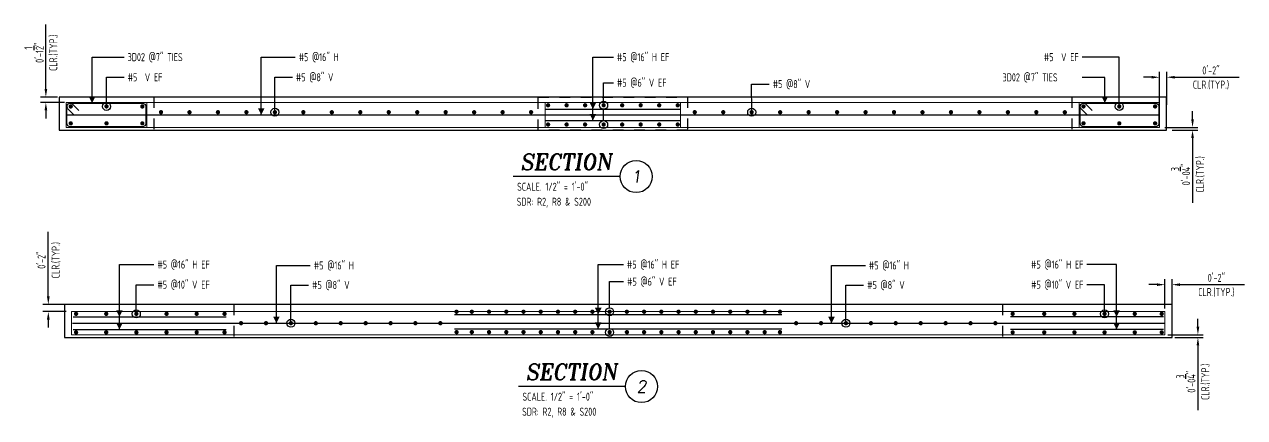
# Model space of a CAD drawing. Header units: inches. Extents: x -3675 to 33171, y -2273 to 1837.
# Drawn here: x 25996 to 26338.9, y 379.1 to 489.5 of the extents above; entities that cross this region are included whole.
import ezdxf
from ezdxf.enums import TextEntityAlignment as Align

# ---------------------------------------------------------------- set-up
doc = ezdxf.new("R2010")
doc.units = ezdxf.units.IN
doc.header["$MEASUREMENT"] = 0
doc.linetypes.add('HIDDEN', pattern=[6, 3, -3])
doc.layers.get('0').update_dxf_attribs({"linetype": 'CONTINUOUS'})
doc.layers.get('Defpoints').update_dxf_attribs({"linetype": 'CONTINUOUS'})
for name, color, linetype in [('0-25TEXT', 7, 'CONTINUOUS'), ('0-35', 3, 'CONTINUOUS'), ('0-35TEXT', 3, 'CONTINUOUS'), ('5', 4, 'CONTINUOUS'), ('DETAIL', 83, 'CONTINUOUS'), ('hidden', 7, 'HIDDEN'), ('REBARS', 4, 'CONTINUOUS')]:
    doc.layers.add(name, color=color, linetype=linetype)
doc.layers.add('COVER', color=6, linetype='CONTINUOUS', lineweight=0, plot=False)
doc.styles.add('AR', font='ARCHQUIK.shx', dxfattribs={"width": 0.8})
doc.styles.add('ROMANT', font='romant')
doc.dimstyles.new('CADS_DIM_48', dxfattribs={"dimscale": 48, "dimtxt": 0.09375, "dimasz": 0.09375, "dimexe": 0.0625, "dimexo": 0.0625, "dimgap": 0.09375, "dimtad": 0, "dimtih": 1, "dimtoh": 1, "dimzin": 1, "dimdsep": 46, "dimlunit": 4, "dimtxsty": 'AR', "dimblk": 'CLOSED', "dimcen": 0.1875, "dimadec": 0, "dimazin": 0, "dimtfac": 1, "dimtofl": 0, "dimtmove": 0, "dimatfit": 1, "dimldrblk": 'DOTBLANK', "dimfxl": 1, "dimtzin": 0, "dimarcsym": 0})

# ---------------------------------------------------------------- blocks, each defined once
blk = doc.blocks.new('*D408')
at = {"layer": 'Defpoints', "color": 0, "transparency": 16777216}
for p in [(26317.03, 474.65), (26315.03, 465.39), (26317.03, 465.39)]:
    blk.add_point(p, dxfattribs=at)
at = {"layer": 'DETAIL', "color": 0, "lineweight": -2, "transparency": 16777216}
for p, q in [((26312.78, 474.65), (26310.53, 474.65)), ((26315.03, 466.89), (26315.03, 476.15)), ((26317.03, 466.89), (26317.03, 476.15)), ((26319.28, 474.65), (26337.43, 474.65))]:
    blk.add_line(p, q, dxfattribs=at)
at = {"layer": 'DETAIL', "color": 0, "transparency": 16777216}
for points in [[(26312.78, 475.02), (26312.78, 474.27), (26315.03, 474.65)], [(26319.28, 475.02), (26319.28, 474.27), (26317.03, 474.65)]]:
    blk.add_solid(points, dxfattribs=at)
at = {"layer": 'DETAIL', "color": 0, "transparency": 16777216, "char_height": 2.25, "attachment_point": 5, "style": 'AR'}
for s, insert in [('0\'-2"', (26329.48, 476.56)), ('CLR.(TYP.)', (26329.48, 472.46))]:
    blk.add_mtext(s, dxfattribs=dict(at, insert=insert))
blk = doc.blocks.new('_DotBlank')
at = {"layer": '0-35', "color": 0, "lineweight": -2}
blk.add_line((-0.5, 0), (-1, 0), dxfattribs=at)
blk.add_circle((0, 0), 0.5, dxfattribs=at)
blk = doc.blocks.new('*D409')
at = {"layer": 'Defpoints', "color": 0, "transparency": 16777216}
for p in [(26315.03, 460.58), (26317.03, 459.83), (26324.31, 459.83)]:
    blk.add_point(p, dxfattribs=at)
at = {"layer": 'DETAIL', "color": 0, "lineweight": -2, "transparency": 16777216}
for p, q in [((26324.31, 462.83), (26324.31, 465.08)), ((26316.53, 460.58), (26325.81, 460.58)), ((26318.53, 459.83), (26325.81, 459.83)), ((26324.31, 457.58), (26324.31, 439.43))]:
    blk.add_line(p, q, dxfattribs=at)
at = {"layer": 'DETAIL', "color": 0, "transparency": 16777216}
for points in [[(26323.93, 462.83), (26324.68, 462.83), (26324.31, 460.58)], [(26323.93, 457.58), (26324.68, 457.58), (26324.31, 459.83)]]:
    blk.add_solid(points, dxfattribs=at)
at = {"layer": 'DETAIL', "color": 0, "transparency": 16777216, "char_height": 2.25, "attachment_point": 5, "rotation": 90, "style": 'AR'}
for s, insert in [('0\'-0{\\H1.000000x;\\S3/4;}"', (26320.93, 447.38)), ('CLR.(TYP.)', (26326.49, 447.38))]:
    blk.add_mtext(s, dxfattribs=dict(at, insert=insert))
blk = doc.blocks.new('SECT1')
at = {"color": 7, "linetype": 'Continuous'}
blk.add_line((0.627, 0), (-0.627, 0), dxfattribs=at)
blk.add_circle((0.815, 0), 0.188, dxfattribs=at)
at = {"color": 7, "linetype": 'Continuous', "style": 'ROMANT', "oblique": 9, "width": 0.95}
blk.add_text('SECTION', height=0.1875, dxfattribs=at).set_placement((-0.006, 0.077), align=Align.CENTER)
blk.add_attdef('SECT1', text='', height=0.141, dxfattribs=at).set_placement((0.815, 0), align=Align.MIDDLE)
blk = doc.blocks.new('leadrblk')
blk.add_lwpolyline([(0, 0, 0, 1, 0), (1, 0, 1, 1, 0)], format="xyseb")
blk = doc.blocks.new('*D410')
at = {"layer": 'Defpoints', "color": 0, "transparency": 16777216}
for p in [(26002.04, 469.08), (26006.78, 469.08), (26008.78, 467.58)]:
    blk.add_point(p, dxfattribs=at)
at = {"layer": 'DETAIL', "color": 0, "lineweight": -2, "transparency": 16777216}
for p, q in [((26002.04, 471.33), (26002.04, 489.48)), ((26005.28, 469.08), (26000.54, 469.08)), ((26007.28, 467.58), (26000.54, 467.58)), ((26002.04, 465.33), (26002.04, 463.08))]:
    blk.add_line(p, q, dxfattribs=at)
at = {"layer": 'DETAIL', "color": 0, "transparency": 16777216}
for points in [[(26001.67, 471.33), (26002.42, 471.33), (26002.04, 469.08)], [(26001.67, 465.33), (26002.42, 465.33), (26002.04, 467.58)]]:
    blk.add_solid(points, dxfattribs=at)
at = {"layer": 'DETAIL', "color": 0, "transparency": 16777216, "char_height": 2.25, "attachment_point": 5, "rotation": 90, "style": 'AR'}
for s, insert in [('0\'-1{\\H1.000000x;\\S1/2;}"', (25998.71, 481.53)), ('CLR.(TYP.)', (26004.23, 481.53))]:
    blk.add_mtext(s, dxfattribs=dict(at, insert=insert))
blk = doc.blocks.new('*D402')
at = {"layer": 'Defpoints', "color": 0, "transparency": 16777216}
for p in [(26318.53, 416.42), (26316.53, 408.22), (26318.53, 407.16)]:
    blk.add_point(p, dxfattribs=at)
at = {"layer": 'DETAIL', "color": 0, "lineweight": -2, "transparency": 16777216}
for p, q in [((26314.28, 416.42), (26312.03, 416.42)), ((26316.53, 409.72), (26316.53, 417.92)), ((26318.53, 408.66), (26318.53, 417.92)), ((26320.78, 416.42), (26338.93, 416.42))]:
    blk.add_line(p, q, dxfattribs=at)
at = {"layer": 'DETAIL', "color": 0, "transparency": 16777216}
for points in [[(26314.28, 416.79), (26314.28, 416.04), (26316.53, 416.42)], [(26320.78, 416.79), (26320.78, 416.04), (26318.53, 416.42)]]:
    blk.add_solid(points, dxfattribs=at)
at = {"layer": 'DETAIL', "color": 0, "transparency": 16777216, "char_height": 2.25, "attachment_point": 5, "style": 'AR'}
for s, insert in [('0\'-2"', (26330.98, 418.33)), ('CLR.(TYP.)', (26330.98, 414.23))]:
    blk.add_mtext(s, dxfattribs=dict(at, insert=insert))
blk = doc.blocks.new('*D403')
at = {"layer": 'Defpoints', "color": 0, "transparency": 16777216}
for p in [(26315.88, 402.35), (26317.8, 401.6), (26325.81, 401.6)]:
    blk.add_point(p, dxfattribs=at)
at = {"layer": 'DETAIL', "color": 0, "lineweight": -2, "transparency": 16777216}
for p, q in [((26325.81, 404.6), (26325.81, 406.85)), ((26317.38, 402.35), (26327.31, 402.35)), ((26319.3, 401.6), (26327.31, 401.6)), ((26325.81, 399.35), (26325.81, 381.2))]:
    blk.add_line(p, q, dxfattribs=at)
at = {"layer": 'DETAIL', "color": 0, "transparency": 16777216}
for points in [[(26325.43, 404.6), (26326.18, 404.6), (26325.81, 402.35)], [(26325.43, 399.35), (26326.18, 399.35), (26325.81, 401.6)]]:
    blk.add_solid(points, dxfattribs=at)
at = {"layer": 'DETAIL', "color": 0, "transparency": 16777216, "char_height": 2.25, "attachment_point": 5, "rotation": 90, "style": 'AR'}
for s, insert in [('0\'-0{\\H1.000000x;\\S3/4;}"', (26322.43, 389.15)), ('CLR.(TYP.)', (26327.99, 389.15))]:
    blk.add_mtext(s, dxfattribs=dict(at, insert=insert))
blk = doc.blocks.new('*D404')
at = {"layer": 'Defpoints', "color": 0, "transparency": 16777216}
for p in [(26002.73, 410.85), (26009.28, 410.85), (26009.28, 408.85)]:
    blk.add_point(p, dxfattribs=at)
at = {"layer": 'DETAIL', "color": 0, "lineweight": -2, "transparency": 16777216}
for p, q in [((26002.73, 413.1), (26002.73, 431.25)), ((26007.78, 410.85), (26001.23, 410.85)), ((26007.78, 408.85), (26001.23, 408.85)), ((26002.73, 406.6), (26002.73, 404.35))]:
    blk.add_line(p, q, dxfattribs=at)
at = {"layer": 'DETAIL', "color": 0, "transparency": 16777216}
for points in [[(26002.35, 413.1), (26003.1, 413.1), (26002.73, 410.85)], [(26002.35, 406.6), (26003.1, 406.6), (26002.73, 408.85)]]:
    blk.add_solid(points, dxfattribs=at)
at = {"layer": 'DETAIL', "color": 0, "transparency": 16777216, "char_height": 2.25, "attachment_point": 5, "rotation": 90, "style": 'AR'}
for s, insert in [('0\'-2"', (26000.82, 423.3)), ('CLR.(TYP.)', (26004.91, 423.3))]:
    blk.add_mtext(s, dxfattribs=dict(at, insert=insert))
blk = doc.blocks.new('*U2741', base_point=(26316.1, 403.53))
at = {"layer": 'REBARS', "color": 0}
blk.add_lwpolyline([(26316.1, 403.84), (26273.1, 403.84)], dxfattribs=at)
blk = doc.blocks.new('*U2742', base_point=(26316.1, 407.06))
at = {"layer": 'REBARS', "color": 0}
blk.add_lwpolyline([(26316.1, 407.37), (26273.1, 407.37)], dxfattribs=at)
blk = doc.blocks.new('*U2799', base_point=(26116.89, 404.28))
at = {"layer": 'REBARS', "color": 0}
blk.add_lwpolyline([(26116.89, 403.97), (26208.89, 403.97)], dxfattribs=at)
blk = doc.blocks.new('*U2800', base_point=(26116.89, 407.73))
at = {"layer": 'REBARS', "color": 0}
blk.add_lwpolyline([(26116.89, 408.04), (26208.89, 408.04)], dxfattribs=at)
blk = doc.blocks.new('*U2587', base_point=(26009.53, 405.28))
at = {"layer": 'REBARS', "color": 0}
blk.add_lwpolyline([(26009.53, 405.6), (26316.53, 405.6)], dxfattribs=at)
blk = doc.blocks.new('*U2738', base_point=(26009.74, 404.15))
at = {"layer": 'REBARS', "color": 0}
blk.add_lwpolyline([(26009.74, 403.84), (26052.74, 403.84)], dxfattribs=at)
blk = doc.blocks.new('*U2739', base_point=(26009.74, 407.06))
at = {"layer": 'REBARS', "color": 0}
blk.add_lwpolyline([(26009.74, 407.37), (26052.74, 407.37)], dxfattribs=at)
blk = doc.blocks.new('*U2585', base_point=(26007.78, 463.76))
at = {"layer": 'REBARS', "color": 0}
blk.add_lwpolyline([(26007.78, 464.08), (26314.78, 464.08)], dxfattribs=at)
blk = doc.blocks.new('*U2819', base_point=(26142.4, 462.81))
at = {"layer": 'REBARS', "color": 0}
blk.add_lwpolyline([(26142.4, 462.5), (26180.4, 462.5)], dxfattribs=at)
blk = doc.blocks.new('*U2820', base_point=(26142.4, 465.34))
at = {"layer": 'REBARS', "color": 0}
blk.add_lwpolyline([(26142.4, 465.65), (26180.4, 465.65)], dxfattribs=at)
blk = doc.blocks.new('*U2873', base_point=(26315.03, 460.58))
at = {"layer": 'REBARS', "color": 0}
blk.add_lwpolyline([(26294.75, 464.02), (26292.99, 465.79, -0.668179), (26293.65, 467.39), (26313.9, 467.39, -0.414214), (26314.84, 466.45), (26314.84, 461.7, -0.414213), (26313.9, 460.76), (26293.65, 460.76, -0.414214), (26292.71, 461.7), (26292.71, 466.45, -0.668178), (26294.31, 467.11), (26296.08, 465.35)], format="xyb", dxfattribs=at)
blk = doc.blocks.new('*U2872', base_point=(26030.27, 460.58))
at = {"layer": 'REBARS', "color": 0}
blk.add_lwpolyline([(26010, 464.02), (26008.24, 465.79, -0.668179), (26008.9, 467.39), (26029.15, 467.39, -0.414214), (26030.09, 466.45), (26030.09, 461.7, -0.414213), (26029.15, 460.76), (26008.9, 460.76, -0.414214), (26007.96, 461.7), (26007.96, 466.45, -0.668178), (26009.56, 467.11), (26011.33, 465.35)], format="xyb", dxfattribs=at)

msp = doc.modelspace()

# ---------------------------------------------------------------- linework, layer by layer
at = {"layer": '0-25TEXT'}
for points in [[(26015.01476, 467.38772), (26015.01476, 480.28544), (26024.01758, 480.28544)], [(26062.57786, 464.07523), (26062.57786, 480.28544), (26072.09648, 480.28544)], [(26155.7749, 462.49807), (26155.7749, 480.28544), (26161.54697, 480.28544)], [(26299.63976, 467.38772), (26299.63976, 474.6086), (26293.31476, 474.6086)], [(26158.7971, 467.90264), (26158.7971, 473.11602), (26161.54697, 473.11602)], [(26022.72645, 403.83814), (26022.72645, 422.05745), (26032.39199, 422.05745)], [(26066.84178, 405.5972), (26066.84178, 421.80742), (26076.3604, 421.80742)], [(26157.27603, 408.04309), (26157.27603, 422.05745), (26164.35402, 422.05745)], [(26157.27603, 403.97214), (26157.27603, 422.05745), (26164.35402, 422.05745)], [(26222.83481, 405.5972), (26222.83481, 421.80742), (26232.35343, 421.80742)], [(26302.94414, 403.83814), (26302.94414, 422.05745), (26294.63199, 422.05745)], [(26160.48053, 409.93849), (26160.48053, 417.27133), (26164.40207, 417.27133)], [(26160.48053, 404.14942), (26160.48053, 407.68849)]]:
    msp.add_lwpolyline(points, dxfattribs=at)
at = {"layer": '0-35', "color": 0, "lineweight": -2}
msp.add_line((26158.7971, 462.49782), (26158.7971, 465.65264), dxfattribs=at)
at = {"layer": '0-35'}
for points in [[(26317.02508, 469.07523), (26005.77508, 469.07523), (26005.77508, 459.82523), (26317.02508, 459.82523)], [(26318.52622, 410.84724), (26007.27622, 410.84724), (26007.27622, 401.59724), (26318.52622, 401.59724)]]:
    msp.add_lwpolyline(points, close=True, dxfattribs=at)
at = {"layer": '0-35', "color": 0, "lineweight": -2}
for centre in [(26158.7971, 466.77764), (26158.7971, 461.37282), (26160.48053, 408.81349), (26160.48053, 403.02442)]:
    msp.add_circle(centre, 1.125, dxfattribs=at)
at = {"layer": '5', "const_width": 0.6}
for points in [[(26008.72508, 466.45022, 1), (26009.32508, 466.45022, 1)], [(26018.78758, 466.45022, 1), (26019.38758, 466.45022, 1)], [(26029.45008, 466.45022, -1), (26028.85008, 466.45022, -1)], [(26142.87924, 466.77764, 1), (26143.47924, 466.77764, 1)], [(26148.08519, 466.77764, 1), (26148.68519, 466.77764, 1)], [(26153.29115, 466.77764, 1), (26153.89115, 466.77764, 1)], [(26158.4971, 466.77764, 1), (26159.0971, 466.77764, 1)], [(26163.70306, 466.77764, 1), (26164.30306, 466.77764, 1)], [(26168.90901, 466.77764, 1), (26169.50901, 466.77764, 1)], [(26174.11497, 466.77764, 1), (26174.71497, 466.77764, 1)], [(26179.92093, 466.77764, -1), (26179.32093, 466.77764, -1)], [(26293.35008, 466.45022, 1), (26293.95008, 466.45022, 1)], [(26304.01258, 466.45022, -1), (26303.41258, 466.45022, -1)], [(26314.07508, 466.45022, -1), (26313.47508, 466.45022, -1)], [(26034.70008, 464.83227, -1), (26034.10008, 464.83227, -1)], [(26042.70008, 464.83227, -1), (26042.10008, 464.83227, -1)], [(26050.70008, 464.83227, -1), (26050.10008, 464.83227, -1)], [(26058.70008, 464.83227, -1), (26058.10008, 464.83227, -1)], [(26066.70008, 464.83227, -1), (26066.10008, 464.83227, -1)], [(26074.70008, 464.83227, -1), (26074.10008, 464.83227, -1)], [(26082.70008, 464.83227, -1), (26082.10008, 464.83227, -1)], [(26090.70008, 464.83227, -1), (26090.10008, 464.83227, -1)], [(26098.70008, 464.83227, -1), (26098.10008, 464.83227, -1)], [(26106.70008, 464.83227, -1), (26106.10008, 464.83227, -1)], [(26114.70008, 464.83227, -1), (26114.10008, 464.83227, -1)], [(26122.70008, 464.83227, -1), (26122.10008, 464.83227, -1)], [(26130.70008, 464.83227, -1), (26130.10008, 464.83227, -1)], [(26138.70008, 464.83227, -1), (26138.10008, 464.83227, -1)], [(26184.70008, 464.83227, -1), (26184.10008, 464.83227, -1)], [(26192.70008, 464.83227, -1), (26192.10008, 464.83227, -1)], [(26200.70008, 464.83227, -1), (26200.10008, 464.83227, -1)], [(26208.70008, 464.83227, -1), (26208.10008, 464.83227, -1)], [(26216.70008, 464.83227, -1), (26216.10008, 464.83227, -1)], [(26224.70008, 464.83227, -1), (26224.10008, 464.83227, -1)], [(26232.70008, 464.83227, -1), (26232.10008, 464.83227, -1)], [(26240.70008, 464.83227, -1), (26240.10008, 464.83227, -1)], [(26248.70008, 464.83227, -1), (26248.10008, 464.83227, -1)], [(26256.70008, 464.83227, -1), (26256.10008, 464.83227, -1)], [(26264.70008, 464.83227, -1), (26264.10008, 464.83227, -1)], [(26272.70008, 464.83227, -1), (26272.10008, 464.83227, -1)], [(26280.70008, 464.83227, -1), (26280.10008, 464.83227, -1)], [(26288.70008, 464.83227, -1), (26288.10008, 464.83227, -1)], [(26008.72508, 461.70022, -1), (26009.32508, 461.70022, -1)], [(26018.78758, 461.70022, -1), (26019.38758, 461.70022, -1)], [(26029.45008, 461.70022, 1), (26028.85008, 461.70022, 1)], [(26142.87924, 461.37282, -1), (26143.47924, 461.37282, -1)], [(26148.08519, 461.37282, -1), (26148.68519, 461.37282, -1)], [(26153.29115, 461.37282, -1), (26153.89115, 461.37282, -1)], [(26158.4971, 461.37282, -1), (26159.0971, 461.37282, -1)], [(26163.70306, 461.37282, -1), (26164.30306, 461.37282, -1)], [(26168.90901, 461.37282, -1), (26169.50901, 461.37282, -1)], [(26174.11497, 461.37282, -1), (26174.71497, 461.37282, -1)], [(26179.92093, 461.37282, 1), (26179.32093, 461.37282, 1)], [(26293.35008, 461.70022, -1), (26293.95008, 461.70022, -1)], [(26304.01258, 461.70022, 1), (26303.41258, 461.70022, 1)], [(26314.07508, 461.70022, 1), (26313.47508, 461.70022, 1)], [(26010.22622, 408.22223, 1), (26010.82622, 408.22223, 1)], [(26018.70122, 408.22223, 1), (26019.30122, 408.22223, 1)], [(26027.17622, 408.22223, 1), (26027.77622, 408.22223, 1)], [(26035.65122, 408.22223, 1), (26036.25122, 408.22223, 1)], [(26044.12622, 408.22223, 1), (26044.72622, 408.22223, 1)], [(26051.95018, 408.22223, 1), (26052.55018, 408.22223, 1)], [(26117.15383, 408.81349, 1), (26117.75383, 408.81349, 1)], [(26121.44956, 408.81349, 1), (26122.04956, 408.81349, 1)], [(26126.29093, 408.81349, 1), (26126.89093, 408.81349, 1)], [(26131.1323, 408.81349, 1), (26131.7323, 408.81349, 1)], [(26135.97367, 408.81349, 1), (26136.57367, 408.81349, 1)], [(26140.81504, 408.81349, 1), (26141.41504, 408.81349, 1)], [(26145.65641, 408.81349, 1), (26146.25641, 408.81349, 1)], [(26150.49779, 408.81349, 1), (26151.09779, 408.81349, 1)], [(26155.33916, 408.81349, 1), (26155.93916, 408.81349, 1)], [(26160.18053, 408.81349, 1), (26160.78053, 408.81349, 1)], [(26165.0219, 408.81349, 1), (26165.6219, 408.81349, 1)], [(26169.86327, 408.81349, 1), (26170.46327, 408.81349, 1)], [(26174.70465, 408.81349, 1), (26175.30465, 408.81349, 1)], [(26179.54602, 408.81349, 1), (26180.14602, 408.81349, 1)], [(26184.38739, 408.81349, 1), (26184.98739, 408.81349, 1)], [(26189.22876, 408.81349, 1), (26189.82876, 408.81349, 1)], [(26194.07013, 408.81349, 1), (26194.67013, 408.81349, 1)], [(26198.9115, 408.81349, 1), (26199.5115, 408.81349, 1)], [(26203.75288, 408.81349, 1), (26204.35288, 408.81349, 1)], [(26208.04707, 408.81349, 1), (26208.64707, 408.81349, 1)], [(26273.44883, 408.22223, 1), (26274.04883, 408.22223, 1)], [(26282.32622, 408.22223, 1), (26282.92622, 408.22223, 1)], [(26290.80122, 408.22223, 1), (26291.40122, 408.22223, 1)], [(26299.27622, 408.22223, 1), (26299.87622, 408.22223, 1)], [(26307.75122, 408.22223, 1), (26308.35122, 408.22223, 1)], [(26315.33583, 408.22223, 1), (26315.93583, 408.22223, 1)], [(26056.60122, 405.59724, 1), (26057.20122, 405.59724, 1)], [(26063.60209, 405.59724, 1), (26064.20209, 405.59724, 1)], [(26070.60296, 405.59724, 1), (26071.20296, 405.59724, 1)], [(26077.60383, 405.59724, 1), (26078.20383, 405.59724, 1)], [(26084.6047, 405.59724, 1), (26085.2047, 405.59724, 1)], [(26091.60557, 405.59724, 1), (26092.20557, 405.59724, 1)], [(26098.60644, 405.59724, 1), (26099.20644, 405.59724, 1)], [(26105.60731, 405.59724, 1), (26106.20731, 405.59724, 1)], [(26112.60818, 405.59724, 1), (26113.20818, 405.59724, 1)], [(26212.59425, 405.59724, 1), (26213.19425, 405.59724, 1)], [(26219.59512, 405.59724, 1), (26220.19512, 405.59724, 1)], [(26226.59599, 405.59724, 1), (26227.19599, 405.59724, 1)], [(26233.59686, 405.59724, 1), (26234.19686, 405.59724, 1)], [(26240.59773, 405.59724, 1), (26241.19773, 405.59724, 1)], [(26247.5986, 405.59724, 1), (26248.1986, 405.59724, 1)], [(26254.59947, 405.59724, 1), (26255.19947, 405.59724, 1)], [(26261.60035, 405.59724, 1), (26262.20035, 405.59724, 1)], [(26268.60122, 405.59724, 1), (26269.20122, 405.59724, 1)], [(26010.22622, 403.02442, -1), (26010.82622, 403.02442, -1)], [(26018.70122, 403.02442, -1), (26019.30122, 403.02442, -1)], [(26027.17622, 403.02442, -1), (26027.77622, 403.02442, -1)], [(26035.65122, 403.02442, -1), (26036.25122, 403.02442, -1)], [(26044.12622, 403.02442, -1), (26044.72622, 403.02442, -1)], [(26051.95018, 403.02442, -1), (26052.55018, 403.02442, -1)], [(26117.15383, 403.08693, -1), (26117.75383, 403.08693, -1)], [(26121.44956, 403.08693, -1), (26122.04956, 403.08693, -1)], [(26126.29093, 403.08693, -1), (26126.89093, 403.08693, -1)], [(26131.1323, 403.08693, -1), (26131.7323, 403.08693, -1)], [(26135.97367, 403.08693, -1), (26136.57367, 403.08693, -1)], [(26140.81504, 403.08693, -1), (26141.41504, 403.08693, -1)], [(26145.65641, 403.08693, -1), (26146.25641, 403.08693, -1)], [(26150.49779, 403.08693, -1), (26151.09779, 403.08693, -1)], [(26155.33916, 403.08693, -1), (26155.93916, 403.08693, -1)], [(26160.18053, 403.08693, -1), (26160.78053, 403.08693, -1)], [(26165.0219, 403.08693, -1), (26165.6219, 403.08693, -1)], [(26169.86327, 403.08693, -1), (26170.46327, 403.08693, -1)], [(26174.70465, 403.08693, -1), (26175.30465, 403.08693, -1)], [(26179.54602, 403.08693, -1), (26180.14602, 403.08693, -1)], [(26184.38739, 403.08693, -1), (26184.98739, 403.08693, -1)], [(26189.22876, 403.08693, -1), (26189.82876, 403.08693, -1)], [(26194.07013, 403.08693, -1), (26194.67013, 403.08693, -1)], [(26198.9115, 403.08693, -1), (26199.5115, 403.08693, -1)], [(26203.75288, 403.08693, -1), (26204.35288, 403.08693, -1)], [(26208.04707, 403.08693, -1), (26208.64707, 403.08693, -1)], [(26273.44883, 403.02442, -1), (26274.04883, 403.02442, -1)], [(26282.32622, 403.02442, -1), (26282.92622, 403.02442, -1)], [(26290.80122, 403.02442, -1), (26291.40122, 403.02442, -1)], [(26299.27622, 403.02442, -1), (26299.87622, 403.02442, -1)], [(26307.75122, 403.02442, -1), (26308.35122, 403.02442, -1)], [(26315.33583, 403.02442, -1), (26315.93583, 403.02442, -1)]]:
    msp.add_lwpolyline(points, format="xyb", close=True, dxfattribs=at)
at = {"layer": 'COVER'}
for p, q in [((26030.40008, 467.57523), (26030.40008, 460.57523)), ((26292.40008, 467.57523), (26292.40008, 460.57523))]:
    msp.add_line(p, q, dxfattribs=at)
for points in [[(26315.02508, 467.57523), (26007.77508, 467.57523), (26007.77508, 460.57523), (26315.02508, 460.57523)], [(26142.40008, 467.57523), (26180.40008, 467.57523), (26180.40008, 460.57523), (26142.40008, 460.57523)], [(26316.52622, 408.84724), (26009.27622, 408.84724), (26009.27622, 402.34724), (26316.52622, 402.34724)]]:
    msp.add_lwpolyline(points, close=True, dxfattribs=at)
for points in [[(26030.40008, 467.57523), (26007.77508, 467.57523), (26007.77508, 460.57523), (26030.40008, 460.57523)], [(26292.40008, 467.57523), (26315.02508, 467.57523), (26315.02508, 460.57523), (26292.40008, 460.57523)]]:
    msp.add_lwpolyline(points, dxfattribs=at)
at = {"layer": 'hidden'}
for p, q in [((26032.40008, 469.07523), (26032.40008, 459.82523)), ((26290.40008, 469.07523), (26290.40008, 459.82523)), ((26054.90122, 410.84724), (26054.90122, 401.59724)), ((26270.90122, 410.84724), (26270.90122, 401.59724))]:
    msp.add_line(p, q, dxfattribs=at)
msp.add_lwpolyline([(26140.40008, 469.07523), (26182.40008, 469.07523), (26182.40008, 459.82523), (26140.40008, 459.82523)], close=True, dxfattribs=at)

# ---------------------------------------------------------------- block references
at = {"layer": '0-25TEXT', "xscale": 1.874645669291339, "yscale": 0.7502362204724409, "rotation": 90.00000153523449}
for p in [(26015.01476, 467.38772), (26299.63976, 467.38772), (26062.57786, 464.07523), (26155.7749, 465.65238), (26155.7749, 462.49807), (26022.72645, 407.37016), (26066.84178, 405.5972), (26157.27603, 408.04309), (26222.83481, 405.5972), (26302.94414, 407.37016), (26022.72645, 403.83814), (26157.27603, 403.97214), (26302.94414, 403.83814)]:
    msp.add_blockref('leadrblk', p, dxfattribs=at)
at = {"layer": '0-25TEXT', "xscale": 24, "yscale": 24, "zscale": 24}
for p, values in [((26148.38288, 446.76329), {'SECT1': '1'}), ((26149.88402, 387.81435), {'SECT1': '2'})]:
    msp.add_blockref('SECT1', p, dxfattribs=at).add_auto_attribs(values)
at = {"layer": 'REBARS', "color": 4}
for name, p in [('*U2872', (26030.27496, 460.57523)), ('*U2873', (26315.02508, 460.57523)), ('*U2585', (26007.77508, 463.76273)), ('*U2820', (26142.40008, 465.33988)), ('*U2819', (26142.40008, 462.81057)), ('*U2587', (26009.52622, 405.28474)), ('*U2739', (26009.74057, 407.05766)), ('*U2800', (26116.89425, 407.7306)), ('*U2742', (26316.10262, 407.05766)), ('*U2738', (26009.74057, 404.15064)), ('*U2799', (26116.89425, 404.28467)), ('*U2741', (26316.10262, 403.52563))]:
    msp.add_blockref(name, p, dxfattribs=at)

# ---------------------------------------------------------------- texts
at = {"layer": '0-25TEXT', "style": 'AR', "width": 0.8}
for s, height, p in [('3D02 @7" TIES', 2.2497638, (26025.01747, 479.16056)), ('#5 @16" H', 2.249764, (26073.09638, 479.16056)), ('#5 @16" H EF', 2.2497638, (26162.54687, 479.16056)), ('#5  V EF', 2.249764, (26025.01747, 473.51387)), ('#5 @8" V', 2.249764, (26072.31782, 473.51387)), ('#5 @6" V EF', 2.2497638, (26162.54687, 471.99114)), ('#5 @8" V', 2.249764, (26206.31782, 471.59617)), ('3D02 @7" TIES', 2.2497638, (26270.90332, 473.48372)), ('#5 @16" H EF', 2.2497638, (26033.39188, 420.93257)), ('#5 @16" H', 2.249764, (26077.36029, 420.68254)), ('#5 @16" H EF', 2.2497638, (26165.35392, 420.93257)), ('#5 @16" H', 2.249764, (26233.35333, 420.68254)), ('#5 @6" V EF', 2.2497638, (26165.40196, 416.14645)), ('#5 @10" V EF', 2.2497638, (26033.39188, 415.28588)), ('#5 @8" V', 2.249764, (26076.87646, 415.17805)), ('#5 @8" V', 2.249764, (26232.86949, 415.17805))]:
    msp.add_text(s, height=height, dxfattribs=at).set_placement(p)
for s, height, p in [('#5  V EF', 2.249764, (26292.31487, 479.16056)), ('#5 @16" H EF', 2.2497638, (26293.6321, 420.93257)), ('#5 @10" V EF', 2.2497638, (26293.6321, 415.28588))]:
    msp.add_text(s, height=height, dxfattribs=at).set_placement(p, align=Align.RIGHT)
at = {"layer": '0-35TEXT', "style": 'AR', "width": 0.8}
for s, p in [('SCALE. 1/2" = 1\'-0"', (26134.4745, 442.78452)), ('SDR: R2, R8 & S200', (26134.37771, 438.57645)), ('SCALE. 1/2" = 1\'-0"', (26135.97564, 383.83558)), ('SDR: R2, R8 & S200', (26135.87884, 379.62751))]:
    msp.add_text(s, height=2.2499437, dxfattribs=at).set_placement(p)

# ---------------------------------------------------------------- dimensions: what is measured, and where the dimension line sits
at = {"layer": 'DETAIL'}
for base, p1, p2, picture, middle in [((26002.04422, 469.07523), (26008.77508, 467.57523), (26006.77508, 469.07523), '*D410', (26002.04422, 481.52523)), ((26324.30797, 459.82523), (26315.02508, 460.57523), (26317.02508, 459.82523), '*D409', (26324.30797, 447.37523)), ((26002.72964, 410.84724), (26009.27622, 408.84724), (26009.27622, 410.84724), '*D404', (26002.72964, 423.29724)), ((26325.80911, 401.59724), (26315.87757, 402.34724), (26317.79803, 401.59724), '*D403', (26325.80911, 389.14724))]:
    dim = msp.add_linear_dim(base=base, p1=p1, p2=p2, angle=90, text='<>\\XCLR.(TYP.)', dimstyle='CADS_DIM_48', override={"dimscale": 24, "dimgap": 0.03125, "dimtad": 1, "dimtih": 0, "dimtoh": 0, "dimdec": 3, "dimtdec": 3}, dxfattribs=at)
    dim.commit()
    dim.dimension.update_dxf_attribs({"geometry": picture, "text_midpoint": middle})
for base, p1, p2, picture, middle in [((26317.02508, 474.64676), (26315.02508, 465.39116), (26317.02508, 465.39116), '*D408', (26329.47508, 474.64676)), ((26318.52622, 416.41877), (26316.52622, 408.22223), (26318.52622, 407.16317), '*D402', (26330.97622, 416.41877))]:
    dim = msp.add_linear_dim(base=base, p1=p1, p2=p2, text='<>\\XCLR.(TYP.)', dimstyle='CADS_DIM_48', override={"dimscale": 24, "dimgap": 0.03125, "dimtad": 1, "dimtih": 0, "dimtoh": 0, "dimdec": 3, "dimtdec": 3}, dxfattribs=at)
    dim.commit()
    dim.dimension.update_dxf_attribs({"geometry": picture, "text_midpoint": middle})

# ---------------------------------------------------------------- leaders
at = {"layer": '0-25TEXT'}
for points in [[(26303.71258, 466.45022), (26303.71258, 480.28544), (26293.31476, 480.28544)], [(26019.08758, 466.45022), (26019.08758, 474.63875), (26024.01758, 474.63875)], [(26066.40008, 464.83227), (26066.38793, 474.63875), (26071.31793, 474.63875)], [(26200.40008, 464.83227), (26200.38793, 472.72105), (26205.31793, 472.72105)], [(26027.46199, 408.22223), (26027.46199, 416.41076), (26032.39199, 416.41076)], [(26070.90296, 405.59724), (26070.90296, 416.30293), (26075.87656, 416.30293)], [(26226.89599, 405.59724), (26226.89599, 416.30293), (26231.8696, 416.30293)], [(26299.56199, 408.22223), (26299.56199, 416.41076), (26294.63199, 416.41076)]]:
    msp.add_leader(points, dimstyle='CADS_DIM_48', override={"dimscale": 24, "dimgap": 0.03125, "dimtad": 0, "dimtih": 0, "dimtoh": 0, "dimdec": 3, "dimtdec": 3}, dxfattribs=at)

doc.saveas('drawing.dxf')
